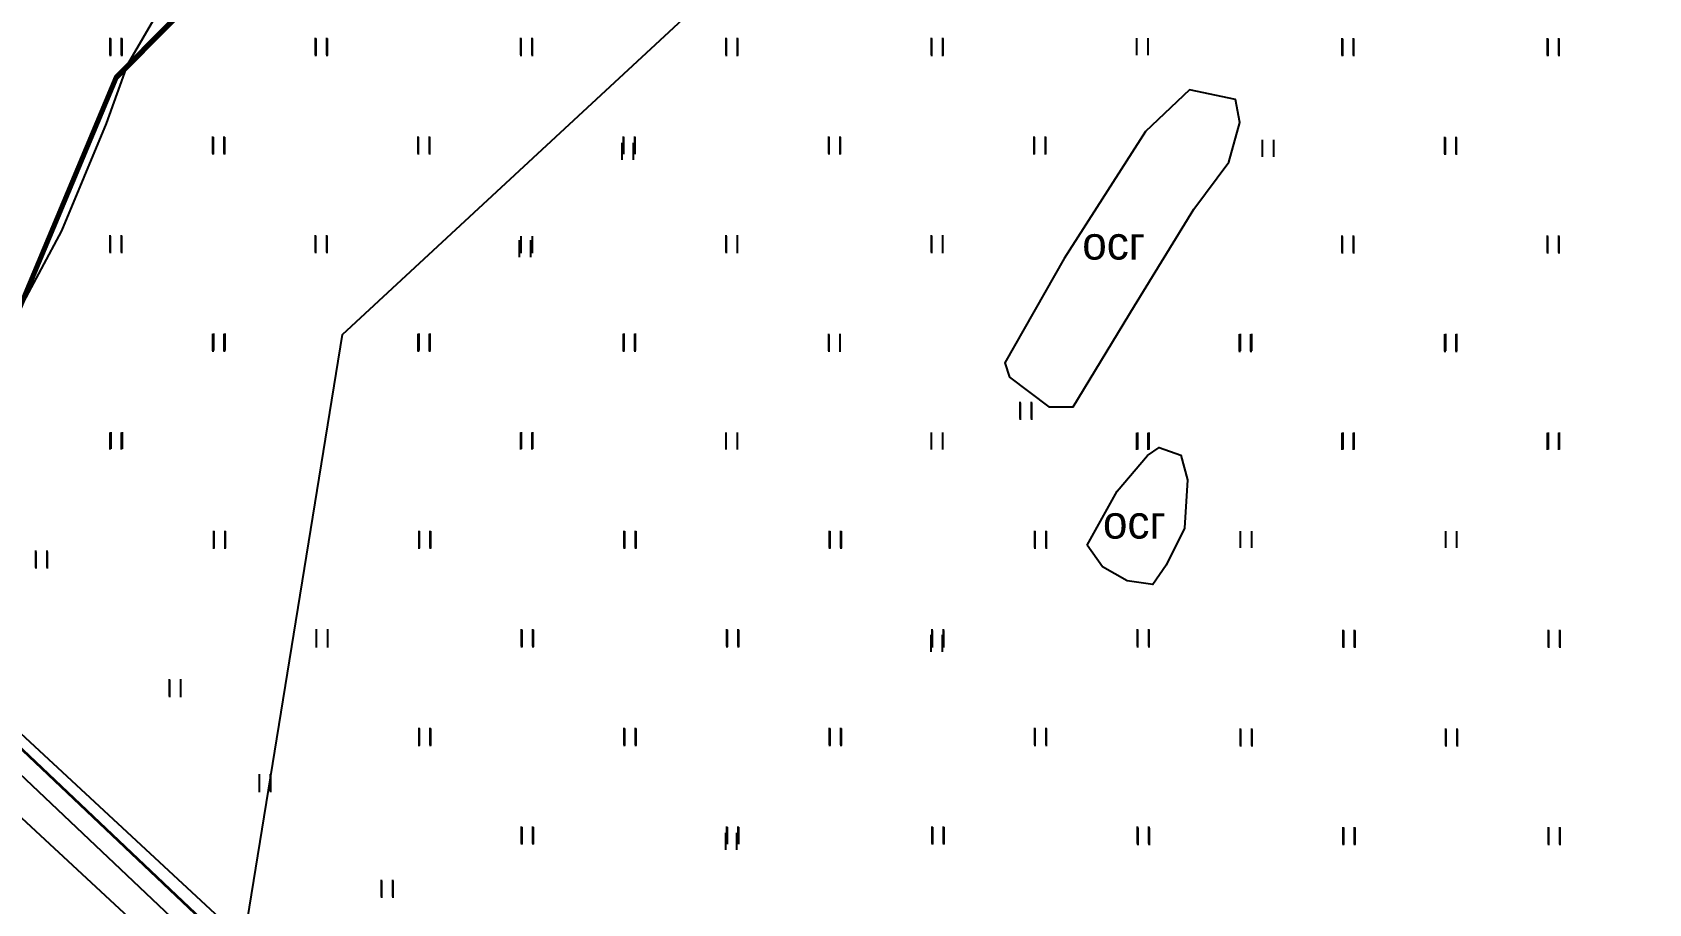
# Model space of a CAD drawing. Header units: millimetres. Extents: x 1378883 to 1389511, y 5662980 to 5673292.
# Drawn here: x 1384079.5 to 1384423.1, y 5669166.2 to 5669351.3 of the extents above; entities that cross this region are included whole.
import ezdxf

# ---------------------------------------------------------------- set-up
doc = ezdxf.new("R2010")
doc.units = ezdxf.units.MM
doc.layers.add('_5Інше', color=252, linetype='Continuous', lineweight=25)
for name, color, linetype in [('вулиці', 7, 'Continuous'), ('ВулНазва', 7, 'Continuous'), ('КартаСкан', 252, 'Continuous'), ('межа по генплану', 7, 'Continuous'), ('район', 6, 'Continuous')]:
    doc.layers.add(name, color=color, linetype=linetype)
doc.layers.get('ВулНазва').off()
picture_1 = doc.add_image_def('image1.tif', size_in_pixel=(29607, 29619))

# ---------------------------------------------------------------- blocks, each defined once
blk = doc.blocks.new('Турія')
at = {"layer": '_5Інше', "color": 5}
blk.add_lwpolyline([(47137.45, 27054.43), (47146.05, 27070.57), (47155.56, 27093.35), (47160.09, 27106.02), (47169.86, 27122.86)], dxfattribs=at)
blk = doc.blocks.new('ТуріяПрибер')
at = {"layer": '_5Інше', "color": 160}
blk.add_lwpolyline([(47127, 26627), (47198, 27064), (47524, 27366), (47631, 27206), (47810, 27266), (47842, 27342), (47995, 27705)], dxfattribs=at)
blk = doc.blocks.new('ЛвЗд')
at = {"layer": '_5Інше', "color": 204, "linetype": 'Continuous'}
blk.add_lwpolyline([(47005.209, 27105.626), (47273.688, 26848.503)], dxfattribs=at)

msp = doc.modelspace()

# ---------------------------------------------------------------- linework, layer by layer
at = {"layer": 'вулиці', "color": 7, "lineweight": -2}
for p, q in [((1384096.06, 5669346.54), (1384096.06, 5669350.14)), ((1384096.11, 5669346.3), (1384096.11, 5669349.9)), ((1384096.11, 5669346.3), (1384096.11, 5669349.9)), ((1384096.16, 5669346.42), (1384096.16, 5669350.02)), ((1384098.46, 5669346.54), (1384098.46, 5669350.14)), ((1384098.51, 5669346.3), (1384098.51, 5669349.9)), ((1384098.51, 5669346.3), (1384098.51, 5669349.9)), ((1384098.56, 5669346.42), (1384098.56, 5669350.02)), ((1384139.7, 5669346.54), (1384139.7, 5669350.14)), ((1384139.75, 5669346.3), (1384139.75, 5669349.9)), ((1384139.75, 5669346.3), (1384139.75, 5669349.9)), ((1384139.8, 5669346.42), (1384139.8, 5669350.02)), ((1384142.1, 5669346.54), (1384142.1, 5669350.14)), ((1384142.15, 5669346.3), (1384142.15, 5669349.9)), ((1384142.15, 5669346.3), (1384142.15, 5669349.9)), ((1384142.2, 5669346.42), (1384142.2, 5669350.02)), ((1384183.34, 5669346.54), (1384183.34, 5669350.14)), ((1384183.34, 5669346.54), (1384183.34, 5669350.14)), ((1384183.38, 5669346.3), (1384183.38, 5669349.9)), ((1384183.38, 5669346.3), (1384183.38, 5669349.9)), ((1384183.38, 5669346.3), (1384183.38, 5669349.9)), ((1384183.43, 5669346.42), (1384183.43, 5669350.02)), ((1384185.74, 5669346.54), (1384185.74, 5669350.14)), ((1384185.74, 5669346.54), (1384185.74, 5669350.14)), ((1384185.78, 5669346.3), (1384185.78, 5669349.9)), ((1384185.78, 5669346.3), (1384185.78, 5669349.9)), ((1384185.78, 5669346.3), (1384185.78, 5669349.9)), ((1384185.78, 5669346.3), (1384185.78, 5669349.9)), ((1384185.83, 5669346.42), (1384185.83, 5669350.02)), ((1384226.98, 5669346.54), (1384226.98, 5669350.14)), ((1384227.02, 5669346.3), (1384227.02, 5669349.9)), ((1384227.02, 5669346.3), (1384227.02, 5669349.9)), ((1384227.07, 5669346.42), (1384227.07, 5669350.02)), ((1384227.07, 5669346.42), (1384227.07, 5669350.02)), ((1384229.38, 5669346.54), (1384229.38, 5669350.14)), ((1384229.42, 5669346.3), (1384229.42, 5669349.9)), ((1384229.42, 5669346.3), (1384229.42, 5669349.9)), ((1384229.47, 5669346.42), (1384229.47, 5669350.02)), ((1384229.47, 5669346.42), (1384229.47, 5669350.02)), ((1384270.61, 5669346.54), (1384270.61, 5669350.14)), ((1384270.66, 5669346.3), (1384270.66, 5669349.9)), ((1384270.66, 5669346.3), (1384270.66, 5669349.9)), ((1384270.71, 5669346.42), (1384270.71, 5669350.02)), ((1384273.01, 5669346.54), (1384273.01, 5669350.14)), ((1384273.06, 5669346.3), (1384273.06, 5669349.9)), ((1384273.06, 5669346.3), (1384273.06, 5669349.9)), ((1384273.11, 5669346.42), (1384273.11, 5669350.02)), ((1384314.3, 5669346.47), (1384314.3, 5669350.07)), ((1384316.7, 5669346.47), (1384316.7, 5669350.07)), ((1384357.93, 5669346.47), (1384357.93, 5669350.07)), ((1384357.98, 5669346.23), (1384357.98, 5669349.83)), ((1384357.98, 5669346.23), (1384357.98, 5669349.83)), ((1384358.03, 5669346.35), (1384358.03, 5669349.95)), ((1384360.33, 5669346.47), (1384360.33, 5669350.07)), ((1384360.38, 5669346.23), (1384360.38, 5669349.83)), ((1384360.38, 5669346.23), (1384360.38, 5669349.83)), ((1384360.43, 5669346.35), (1384360.43, 5669349.95)), ((1384401.57, 5669346.47), (1384401.57, 5669350.07)), ((1384401.62, 5669346.23), (1384401.62, 5669349.83)), ((1384401.62, 5669346.23), (1384401.62, 5669349.83)), ((1384401.67, 5669346.35), (1384401.67, 5669349.95)), ((1384403.97, 5669346.47), (1384403.97, 5669350.07)), ((1384404.02, 5669346.23), (1384404.02, 5669349.83)), ((1384404.02, 5669346.23), (1384404.02, 5669349.83)), ((1384404.07, 5669346.35), (1384404.07, 5669349.95)), ((1384117.88, 5669325.58), (1384117.88, 5669329.18)), ((1384117.88, 5669325.58), (1384117.88, 5669329.18)), ((1384117.93, 5669325.35), (1384117.93, 5669328.95)), ((1384117.98, 5669325.47), (1384117.98, 5669329.07)), ((1384120.28, 5669325.58), (1384120.28, 5669329.18)), ((1384120.28, 5669325.58), (1384120.28, 5669329.18)), ((1384120.33, 5669325.35), (1384120.33, 5669328.95)), ((1384120.38, 5669325.47), (1384120.38, 5669329.07)), ((1384161.52, 5669325.58), (1384161.52, 5669329.18)), ((1384161.52, 5669325.58), (1384161.52, 5669329.18)), ((1384161.52, 5669325.58), (1384161.52, 5669329.18)), ((1384161.57, 5669325.35), (1384161.57, 5669328.95)), ((1384161.61, 5669325.47), (1384161.61, 5669329.07)), ((1384163.92, 5669325.58), (1384163.92, 5669329.18)), ((1384163.92, 5669325.58), (1384163.92, 5669329.18)), ((1384163.92, 5669325.58), (1384163.92, 5669329.18)), ((1384163.92, 5669325.58), (1384163.92, 5669329.18)), ((1384163.97, 5669325.35), (1384163.97, 5669328.95)), ((1384164.01, 5669325.47), (1384164.01, 5669329.07)), ((1384205.16, 5669325.58), (1384205.16, 5669329.18)), ((1384205.16, 5669325.58), (1384205.16, 5669329.18)), ((1384205.25, 5669325.47), (1384205.25, 5669329.07)), ((1384207.56, 5669325.58), (1384207.56, 5669329.18)), ((1384207.56, 5669325.58), (1384207.56, 5669329.18)), ((1384207.65, 5669325.47), (1384207.65, 5669329.07)), ((1384248.79, 5669325.58), (1384248.79, 5669329.18)), ((1384248.79, 5669325.58), (1384248.79, 5669329.18)), ((1384248.84, 5669325.35), (1384248.84, 5669328.95)), ((1384248.89, 5669325.47), (1384248.89, 5669329.07)), ((1384251.19, 5669325.58), (1384251.19, 5669329.18)), ((1384251.19, 5669325.58), (1384251.19, 5669329.18)), ((1384251.24, 5669325.35), (1384251.24, 5669328.95)), ((1384251.29, 5669325.47), (1384251.29, 5669329.07)), ((1384292.43, 5669325.58), (1384292.43, 5669329.18)), ((1384292.43, 5669325.58), (1384292.43, 5669329.18)), ((1384292.48, 5669325.35), (1384292.48, 5669328.95)), ((1384292.53, 5669325.47), (1384292.53, 5669329.07)), ((1384294.83, 5669325.58), (1384294.83, 5669329.18)), ((1384294.83, 5669325.58), (1384294.83, 5669329.18)), ((1384294.88, 5669325.35), (1384294.88, 5669328.95)), ((1384294.93, 5669325.47), (1384294.93, 5669329.07)), ((1384340.98, 5669324.9), (1384340.98, 5669328.5)), ((1384343.38, 5669324.9), (1384343.38, 5669328.5)), ((1384343.38, 5669324.9), (1384343.38, 5669328.5)), ((1384379.75, 5669325.51), (1384379.75, 5669329.11)), ((1384379.75, 5669325.51), (1384379.75, 5669329.11)), ((1384379.8, 5669325.27), (1384379.8, 5669328.87)), ((1384379.85, 5669325.4), (1384379.85, 5669329)), ((1384382.15, 5669325.51), (1384382.15, 5669329.11)), ((1384382.15, 5669325.51), (1384382.15, 5669329.11)), ((1384382.2, 5669325.27), (1384382.2, 5669328.87)), ((1384382.25, 5669325.4), (1384382.25, 5669329)), ((1384204.88, 5669324.27), (1384204.88, 5669327.87)), ((1384204.88, 5669324.27), (1384204.88, 5669327.87)), ((1384207.28, 5669324.27), (1384207.28, 5669327.87)), ((1384207.28, 5669324.27), (1384207.28, 5669327.87)), ((1384096.06, 5669304.63), (1384096.06, 5669308.23)), ((1384096.11, 5669304.39), (1384096.11, 5669307.99)), ((1384098.46, 5669304.63), (1384098.46, 5669308.23)), ((1384098.51, 5669304.39), (1384098.51, 5669307.99)), ((1384139.7, 5669304.63), (1384139.7, 5669308.23)), ((1384139.75, 5669304.39), (1384139.75, 5669307.99)), ((1384142.1, 5669304.63), (1384142.1, 5669308.23)), ((1384142.15, 5669304.39), (1384142.15, 5669307.99)), ((1384183.38, 5669304.39), (1384183.38, 5669307.99)), ((1384183.38, 5669304.39), (1384183.38, 5669307.99)), ((1384185.78, 5669304.39), (1384185.78, 5669307.99)), ((1384185.78, 5669304.39), (1384185.78, 5669307.99)), ((1384226.98, 5669304.63), (1384226.98, 5669308.23)), ((1384227.02, 5669304.39), (1384227.02, 5669307.99)), ((1384229.38, 5669304.63), (1384229.38, 5669308.23)), ((1384229.42, 5669304.39), (1384229.42, 5669307.99)), ((1384270.61, 5669304.63), (1384270.61, 5669308.23)), ((1384270.66, 5669304.39), (1384270.66, 5669307.99)), ((1384273.01, 5669304.63), (1384273.01, 5669308.23)), ((1384273.06, 5669304.39), (1384273.06, 5669307.99)), ((1384357.93, 5669304.56), (1384357.93, 5669308.16)), ((1384357.98, 5669304.32), (1384357.98, 5669307.92)), ((1384360.33, 5669304.56), (1384360.33, 5669308.16)), ((1384360.38, 5669304.32), (1384360.38, 5669307.92)), ((1384401.57, 5669304.56), (1384401.57, 5669308.16)), ((1384401.62, 5669304.32), (1384401.62, 5669307.92)), ((1384403.97, 5669304.56), (1384403.97, 5669308.16)), ((1384404.02, 5669304.32), (1384404.02, 5669307.92)), ((1384183.02, 5669303.55), (1384183.02, 5669307.15)), ((1384183.02, 5669303.55), (1384183.02, 5669307.15)), ((1384185.42, 5669303.55), (1384185.42, 5669307.15)), ((1384185.42, 5669303.55), (1384185.42, 5669307.15)), ((1384117.88, 5669283.67), (1384117.88, 5669287.27)), ((1384117.93, 5669283.44), (1384117.93, 5669287.04)), ((1384118.05, 5669283.75), (1384118.05, 5669287.35)), ((1384120.28, 5669283.67), (1384120.28, 5669287.27)), ((1384120.33, 5669283.44), (1384120.33, 5669287.04)), ((1384120.45, 5669283.75), (1384120.45, 5669287.35)), ((1384161.52, 5669283.67), (1384161.52, 5669287.27)), ((1384161.52, 5669283.67), (1384161.52, 5669287.27)), ((1384161.57, 5669283.44), (1384161.57, 5669287.04)), ((1384161.69, 5669283.75), (1384161.69, 5669287.35)), ((1384163.92, 5669283.67), (1384163.92, 5669287.27)), ((1384163.92, 5669283.67), (1384163.92, 5669287.27)), ((1384163.97, 5669283.44), (1384163.97, 5669287.04)), ((1384164.09, 5669283.75), (1384164.09, 5669287.35)), ((1384205.16, 5669283.67), (1384205.16, 5669287.27)), ((1384205.2, 5669283.44), (1384205.2, 5669287.04)), ((1384205.32, 5669283.75), (1384205.32, 5669287.35)), ((1384207.56, 5669283.67), (1384207.56, 5669287.27)), ((1384207.6, 5669283.44), (1384207.6, 5669287.04)), ((1384207.72, 5669283.75), (1384207.72, 5669287.35)), ((1384248.79, 5669283.67), (1384248.79, 5669287.27)), ((1384248.84, 5669283.44), (1384248.84, 5669287.04)), ((1384251.19, 5669283.67), (1384251.19, 5669287.27)), ((1384251.24, 5669283.44), (1384251.24, 5669287.04)), ((1384336.12, 5669283.6), (1384336.12, 5669287.2)), ((1384336.16, 5669283.36), (1384336.16, 5669286.96)), ((1384336.28, 5669283.68), (1384336.28, 5669287.28)), ((1384336.28, 5669283.68), (1384336.28, 5669287.28)), ((1384338.52, 5669283.6), (1384338.52, 5669287.2)), ((1384338.56, 5669283.36), (1384338.56, 5669286.96)), ((1384338.68, 5669283.68), (1384338.68, 5669287.28)), ((1384338.68, 5669283.68), (1384338.68, 5669287.28)), ((1384379.75, 5669283.6), (1384379.75, 5669287.2)), ((1384379.8, 5669283.36), (1384379.8, 5669286.96)), ((1384379.92, 5669283.68), (1384379.92, 5669287.28)), ((1384382.15, 5669283.6), (1384382.15, 5669287.2)), ((1384382.2, 5669283.36), (1384382.2, 5669286.96)), ((1384382.32, 5669283.68), (1384382.32, 5669287.28)), ((1384289.5, 5669269.25), (1384289.5, 5669272.85)), ((1384289.54, 5669269.01), (1384289.54, 5669272.61)), ((1384291.9, 5669269.25), (1384291.9, 5669272.85)), ((1384291.94, 5669269.01), (1384291.94, 5669272.61)), ((1384096.06, 5669262.72), (1384096.06, 5669266.32)), ((1384096.23, 5669262.8), (1384096.23, 5669266.4)), ((1384098.46, 5669262.72), (1384098.46, 5669266.32)), ((1384098.63, 5669262.8), (1384098.63, 5669266.4)), ((1384183.34, 5669262.72), (1384183.34, 5669266.32)), ((1384183.5, 5669262.8), (1384183.5, 5669266.4)), ((1384185.74, 5669262.72), (1384185.74, 5669266.32)), ((1384185.9, 5669262.8), (1384185.9, 5669266.4)), ((1384226.98, 5669262.72), (1384226.98, 5669266.32)), ((1384229.38, 5669262.72), (1384229.38, 5669266.32)), ((1384270.61, 5669262.72), (1384270.61, 5669266.32)), ((1384273.01, 5669262.72), (1384273.01, 5669266.32)), ((1384314.3, 5669262.65), (1384314.3, 5669266.25)), ((1384314.46, 5669262.72), (1384314.46, 5669266.32)), ((1384316.7, 5669262.65), (1384316.7, 5669266.25)), ((1384316.86, 5669262.72), (1384316.86, 5669266.32)), ((1384357.93, 5669262.65), (1384357.93, 5669266.25)), ((1384358.1, 5669262.72), (1384358.1, 5669266.32)), ((1384360.33, 5669262.65), (1384360.33, 5669266.25)), ((1384360.5, 5669262.72), (1384360.5, 5669266.32)), ((1384401.57, 5669262.65), (1384401.57, 5669266.25)), ((1384401.74, 5669262.72), (1384401.74, 5669266.32)), ((1384403.97, 5669262.65), (1384403.97, 5669266.25)), ((1384404.14, 5669262.72), (1384404.14, 5669266.32)), ((1384118.05, 5669241.84), (1384118.05, 5669245.44)), ((1384118.05, 5669241.84), (1384118.05, 5669245.44)), ((1384118.09, 5669241.6), (1384118.09, 5669245.2)), ((1384118.14, 5669241.72), (1384118.14, 5669245.32)), ((1384120.45, 5669241.84), (1384120.45, 5669245.44)), ((1384120.45, 5669241.84), (1384120.45, 5669245.44)), ((1384120.49, 5669241.6), (1384120.49, 5669245.2)), ((1384120.54, 5669241.72), (1384120.54, 5669245.32)), ((1384120.54, 5669241.72), (1384120.54, 5669245.32)), ((1384161.69, 5669241.84), (1384161.69, 5669245.44)), ((1384161.69, 5669241.84), (1384161.69, 5669245.44)), ((1384161.73, 5669241.6), (1384161.73, 5669245.2)), ((1384161.78, 5669241.72), (1384161.78, 5669245.32)), ((1384161.78, 5669241.72), (1384161.78, 5669245.32)), ((1384164.09, 5669241.84), (1384164.09, 5669245.44)), ((1384164.09, 5669241.84), (1384164.09, 5669245.44)), ((1384164.13, 5669241.6), (1384164.13, 5669245.2)), ((1384164.18, 5669241.72), (1384164.18, 5669245.32)), ((1384164.18, 5669241.72), (1384164.18, 5669245.32)), ((1384205.32, 5669241.84), (1384205.32, 5669245.44)), ((1384205.32, 5669241.84), (1384205.32, 5669245.44)), ((1384205.32, 5669241.84), (1384205.32, 5669245.44)), ((1384205.32, 5669241.84), (1384205.32, 5669245.44)), ((1384205.37, 5669241.6), (1384205.37, 5669245.2)), ((1384205.42, 5669241.72), (1384205.42, 5669245.32)), ((1384205.42, 5669241.72), (1384205.42, 5669245.32)), ((1384207.72, 5669241.84), (1384207.72, 5669245.44)), ((1384207.72, 5669241.84), (1384207.72, 5669245.44)), ((1384207.72, 5669241.84), (1384207.72, 5669245.44)), ((1384207.72, 5669241.84), (1384207.72, 5669245.44)), ((1384207.77, 5669241.6), (1384207.77, 5669245.2)), ((1384207.82, 5669241.72), (1384207.82, 5669245.32)), ((1384207.82, 5669241.72), (1384207.82, 5669245.32)), ((1384248.96, 5669241.84), (1384248.96, 5669245.44)), ((1384248.96, 5669241.84), (1384248.96, 5669245.44)), ((1384249.01, 5669241.6), (1384249.01, 5669245.2)), ((1384249.06, 5669241.72), (1384249.06, 5669245.32)), ((1384249.06, 5669241.72), (1384249.06, 5669245.32)), ((1384249.06, 5669241.72), (1384249.06, 5669245.32)), ((1384251.36, 5669241.84), (1384251.36, 5669245.44)), ((1384251.36, 5669241.84), (1384251.36, 5669245.44)), ((1384251.41, 5669241.6), (1384251.41, 5669245.2)), ((1384251.46, 5669241.72), (1384251.46, 5669245.32)), ((1384251.46, 5669241.72), (1384251.46, 5669245.32)), ((1384251.46, 5669241.72), (1384251.46, 5669245.32)), ((1384251.46, 5669241.72), (1384251.46, 5669245.32)), ((1384292.6, 5669241.84), (1384292.6, 5669245.44)), ((1384292.6, 5669241.84), (1384292.6, 5669245.44)), ((1384292.64, 5669241.6), (1384292.64, 5669245.2)), ((1384292.69, 5669241.72), (1384292.69, 5669245.32)), ((1384292.69, 5669241.72), (1384292.69, 5669245.32)), ((1384295, 5669241.84), (1384295, 5669245.44)), ((1384295, 5669241.84), (1384295, 5669245.44)), ((1384295.04, 5669241.6), (1384295.04, 5669245.2)), ((1384295.09, 5669241.72), (1384295.09, 5669245.32)), ((1384295.09, 5669241.72), (1384295.09, 5669245.32)), ((1384336.28, 5669241.77), (1384336.28, 5669245.37)), ((1384336.28, 5669241.77), (1384336.28, 5669245.37)), ((1384338.68, 5669241.77), (1384338.68, 5669245.37)), ((1384338.68, 5669241.77), (1384338.68, 5669245.37)), ((1384379.92, 5669241.77), (1384379.92, 5669245.37)), ((1384382.32, 5669241.77), (1384382.32, 5669245.37)), ((1384080.25, 5669237.62), (1384080.25, 5669241.22)), ((1384080.3, 5669237.38), (1384080.3, 5669240.98)), ((1384082.65, 5669237.62), (1384082.65, 5669241.22)), ((1384082.7, 5669237.38), (1384082.7, 5669240.98)), ((1384139.87, 5669220.89), (1384139.87, 5669224.49)), ((1384139.91, 5669220.65), (1384139.91, 5669224.25)), ((1384142.27, 5669220.89), (1384142.27, 5669224.49)), ((1384142.31, 5669220.65), (1384142.31, 5669224.25)), ((1384183.5, 5669220.89), (1384183.5, 5669224.49)), ((1384183.55, 5669220.65), (1384183.55, 5669224.25)), ((1384183.6, 5669220.77), (1384183.6, 5669224.37)), ((1384185.9, 5669220.89), (1384185.9, 5669224.49)), ((1384185.95, 5669220.65), (1384185.95, 5669224.25)), ((1384186, 5669220.77), (1384186, 5669224.37)), ((1384227.14, 5669220.89), (1384227.14, 5669224.49)), ((1384227.19, 5669220.65), (1384227.19, 5669224.25)), ((1384227.19, 5669220.65), (1384227.19, 5669224.25)), ((1384227.24, 5669220.77), (1384227.24, 5669224.37)), ((1384229.54, 5669220.89), (1384229.54, 5669224.49)), ((1384229.59, 5669220.65), (1384229.59, 5669224.25)), ((1384229.59, 5669220.65), (1384229.59, 5669224.25)), ((1384229.64, 5669220.77), (1384229.64, 5669224.37)), ((1384270.55, 5669219.69), (1384270.55, 5669223.29)), ((1384270.55, 5669219.69), (1384270.55, 5669223.29)), ((1384270.78, 5669220.89), (1384270.78, 5669224.49)), ((1384270.83, 5669220.65), (1384270.83, 5669224.25)), ((1384272.95, 5669219.69), (1384272.95, 5669223.29)), ((1384272.95, 5669219.69), (1384272.95, 5669223.29)), ((1384273.18, 5669220.89), (1384273.18, 5669224.49)), ((1384273.23, 5669220.65), (1384273.23, 5669224.25)), ((1384314.42, 5669220.89), (1384314.42, 5669224.49)), ((1384314.46, 5669220.65), (1384314.46, 5669224.25)), ((1384314.51, 5669220.77), (1384314.51, 5669224.37)), ((1384314.51, 5669220.77), (1384314.51, 5669224.37)), ((1384316.82, 5669220.89), (1384316.82, 5669224.49)), ((1384316.86, 5669220.65), (1384316.86, 5669224.25)), ((1384316.91, 5669220.77), (1384316.91, 5669224.37)), ((1384316.91, 5669220.77), (1384316.91, 5669224.37)), ((1384358.15, 5669220.77), (1384358.15, 5669224.37)), ((1384358.2, 5669220.53), (1384358.2, 5669224.13)), ((1384358.25, 5669220.65), (1384358.25, 5669224.25)), ((1384360.55, 5669220.77), (1384360.55, 5669224.37)), ((1384360.6, 5669220.53), (1384360.6, 5669224.13)), ((1384360.65, 5669220.65), (1384360.65, 5669224.25)), ((1384360.65, 5669220.65), (1384360.65, 5669224.25)), ((1384401.79, 5669220.77), (1384401.79, 5669224.37)), ((1384401.83, 5669220.53), (1384401.83, 5669224.13)), ((1384401.88, 5669220.65), (1384401.88, 5669224.25)), ((1384401.88, 5669220.65), (1384401.88, 5669224.25)), ((1384404.19, 5669220.77), (1384404.19, 5669224.37)), ((1384404.23, 5669220.53), (1384404.23, 5669224.13)), ((1384404.28, 5669220.65), (1384404.28, 5669224.25)), ((1384404.28, 5669220.65), (1384404.28, 5669224.25)), ((1384108.65, 5669210.29), (1384108.65, 5669213.89)), ((1384108.69, 5669210.05), (1384108.69, 5669213.65)), ((1384111.05, 5669210.29), (1384111.05, 5669213.89)), ((1384111.09, 5669210.05), (1384111.09, 5669213.65)), ((1384161.69, 5669199.93), (1384161.69, 5669203.53)), ((1384161.73, 5669199.69), (1384161.73, 5669203.29)), ((1384161.73, 5669199.69), (1384161.73, 5669203.29)), ((1384161.78, 5669199.81), (1384161.78, 5669203.41)), ((1384164.09, 5669199.93), (1384164.09, 5669203.53)), ((1384164.13, 5669199.69), (1384164.13, 5669203.29)), ((1384164.13, 5669199.69), (1384164.13, 5669203.29)), ((1384164.18, 5669199.81), (1384164.18, 5669203.41)), ((1384205.32, 5669199.93), (1384205.32, 5669203.53)), ((1384205.32, 5669199.93), (1384205.32, 5669203.53)), ((1384205.37, 5669199.69), (1384205.37, 5669203.29)), ((1384205.37, 5669199.69), (1384205.37, 5669203.29)), ((1384205.37, 5669199.69), (1384205.37, 5669203.29)), ((1384205.42, 5669199.81), (1384205.42, 5669203.41)), ((1384207.72, 5669199.93), (1384207.72, 5669203.53)), ((1384207.72, 5669199.93), (1384207.72, 5669203.53)), ((1384207.77, 5669199.69), (1384207.77, 5669203.29)), ((1384207.77, 5669199.69), (1384207.77, 5669203.29)), ((1384207.77, 5669199.69), (1384207.77, 5669203.29)), ((1384207.77, 5669199.69), (1384207.77, 5669203.29)), ((1384207.82, 5669199.81), (1384207.82, 5669203.41)), ((1384248.96, 5669199.93), (1384248.96, 5669203.53)), ((1384249.01, 5669199.69), (1384249.01, 5669203.29)), ((1384249.01, 5669199.69), (1384249.01, 5669203.29)), ((1384249.06, 5669199.81), (1384249.06, 5669203.41)), ((1384249.06, 5669199.81), (1384249.06, 5669203.41)), ((1384251.36, 5669199.93), (1384251.36, 5669203.53)), ((1384251.41, 5669199.69), (1384251.41, 5669203.29)), ((1384251.41, 5669199.69), (1384251.41, 5669203.29)), ((1384251.46, 5669199.81), (1384251.46, 5669203.41)), ((1384251.46, 5669199.81), (1384251.46, 5669203.41)), ((1384292.6, 5669199.93), (1384292.6, 5669203.53)), ((1384292.64, 5669199.69), (1384292.64, 5669203.29)), ((1384292.64, 5669199.69), (1384292.64, 5669203.29)), ((1384292.69, 5669199.81), (1384292.69, 5669203.41)), ((1384295, 5669199.93), (1384295, 5669203.53)), ((1384295.04, 5669199.69), (1384295.04, 5669203.29)), ((1384295.04, 5669199.69), (1384295.04, 5669203.29)), ((1384295.09, 5669199.81), (1384295.09, 5669203.41)), ((1384336.33, 5669199.81), (1384336.33, 5669203.41)), ((1384336.38, 5669199.58), (1384336.38, 5669203.18)), ((1384338.73, 5669199.81), (1384338.73, 5669203.41)), ((1384338.78, 5669199.58), (1384338.78, 5669203.18)), ((1384379.97, 5669199.81), (1384379.97, 5669203.41)), ((1384380.01, 5669199.58), (1384380.01, 5669203.18)), ((1384382.37, 5669199.81), (1384382.37, 5669203.41)), ((1384382.41, 5669199.58), (1384382.41, 5669203.18)), ((1384127.75, 5669190.1), (1384127.75, 5669193.7)), ((1384127.8, 5669189.86), (1384127.8, 5669193.46)), ((1384130.15, 5669190.1), (1384130.15, 5669193.7)), ((1384130.2, 5669189.86), (1384130.2, 5669193.46)), ((1384183.5, 5669178.98), (1384183.5, 5669182.58)), ((1384183.5, 5669178.98), (1384183.5, 5669182.58)), ((1384183.5, 5669178.98), (1384183.5, 5669182.58)), ((1384183.55, 5669178.74), (1384183.55, 5669182.34)), ((1384183.6, 5669178.86), (1384183.6, 5669182.46)), ((1384185.9, 5669178.98), (1384185.9, 5669182.58)), ((1384185.9, 5669178.98), (1384185.9, 5669182.58)), ((1384185.9, 5669178.98), (1384185.9, 5669182.58)), ((1384185.9, 5669178.98), (1384185.9, 5669182.58)), ((1384185.95, 5669178.74), (1384185.95, 5669182.34)), ((1384186, 5669178.86), (1384186, 5669182.46)), ((1384226.87, 5669177.66), (1384226.87, 5669181.26)), ((1384226.87, 5669177.66), (1384226.87, 5669181.26)), ((1384227.14, 5669178.98), (1384227.14, 5669182.58)), ((1384227.14, 5669178.98), (1384227.14, 5669182.58)), ((1384227.24, 5669178.86), (1384227.24, 5669182.46)), ((1384229.27, 5669177.66), (1384229.27, 5669181.26)), ((1384229.27, 5669177.66), (1384229.27, 5669181.26)), ((1384229.54, 5669178.98), (1384229.54, 5669182.58)), ((1384229.54, 5669178.98), (1384229.54, 5669182.58)), ((1384229.64, 5669178.86), (1384229.64, 5669182.46)), ((1384270.78, 5669178.98), (1384270.78, 5669182.58)), ((1384270.78, 5669178.98), (1384270.78, 5669182.58)), ((1384270.83, 5669178.74), (1384270.83, 5669182.34)), ((1384270.88, 5669178.86), (1384270.88, 5669182.46)), ((1384273.18, 5669178.98), (1384273.18, 5669182.58)), ((1384273.18, 5669178.98), (1384273.18, 5669182.58)), ((1384273.23, 5669178.74), (1384273.23, 5669182.34)), ((1384273.28, 5669178.86), (1384273.28, 5669182.46)), ((1384314.42, 5669178.98), (1384314.42, 5669182.58)), ((1384314.42, 5669178.98), (1384314.42, 5669182.58)), ((1384314.46, 5669178.74), (1384314.46, 5669182.34)), ((1384314.51, 5669178.86), (1384314.51, 5669182.46)), ((1384314.51, 5669178.86), (1384314.51, 5669182.46)), ((1384314.56, 5669178.62), (1384314.56, 5669182.22)), ((1384316.82, 5669178.98), (1384316.82, 5669182.58)), ((1384316.82, 5669178.98), (1384316.82, 5669182.58)), ((1384316.86, 5669178.74), (1384316.86, 5669182.34)), ((1384316.91, 5669178.86), (1384316.91, 5669182.46)), ((1384316.91, 5669178.86), (1384316.91, 5669182.46)), ((1384316.96, 5669178.62), (1384316.96, 5669182.22)), ((1384316.96, 5669178.62), (1384316.96, 5669182.22)), ((1384358.15, 5669178.86), (1384358.15, 5669182.46)), ((1384358.2, 5669178.62), (1384358.2, 5669182.22)), ((1384358.2, 5669178.62), (1384358.2, 5669182.22)), ((1384358.25, 5669178.74), (1384358.25, 5669182.34)), ((1384360.55, 5669178.86), (1384360.55, 5669182.46)), ((1384360.6, 5669178.62), (1384360.6, 5669182.22)), ((1384360.6, 5669178.62), (1384360.6, 5669182.22)), ((1384360.65, 5669178.74), (1384360.65, 5669182.34)), ((1384401.79, 5669178.86), (1384401.79, 5669182.46)), ((1384401.83, 5669178.62), (1384401.83, 5669182.22)), ((1384401.83, 5669178.62), (1384401.83, 5669182.22)), ((1384401.88, 5669178.74), (1384401.88, 5669182.34)), ((1384404.19, 5669178.86), (1384404.19, 5669182.46)), ((1384404.23, 5669178.62), (1384404.23, 5669182.22)), ((1384404.23, 5669178.62), (1384404.23, 5669182.22)), ((1384404.28, 5669178.74), (1384404.28, 5669182.34)), ((1384153.73, 5669167.68), (1384153.73, 5669171.28)), ((1384153.78, 5669167.45), (1384153.78, 5669171.05)), ((1384156.13, 5669167.68), (1384156.13, 5669171.28)), ((1384156.18, 5669167.45), (1384156.18, 5669171.05))]:
    msp.add_line(p, q, dxfattribs=at)
for points in [[(1384691.08, 5668694.84), (1384691.08, 5668694.84), (1384612.1, 5668741.43), (1384522.25, 5668797.2), (1384462.47, 5668846.04), (1384402.79, 5668899.63), (1384329.83, 5668966.7), (1384223.34, 5669066.62), (1384032.82, 5669243.25), (1383753.64, 5669510.88)], [(1384325.46, 5669339.14), (1384316.12, 5669330.28), (1384298.85, 5669303.24), (1384286.24, 5669281.09), (1384287.18, 5669278.06), (1384295.58, 5669271.76), (1384300.72, 5669271.76), (1384313.79, 5669293.21), (1384326.39, 5669313.73), (1384333.86, 5669323.76), (1384336.19, 5669332.15), (1384335.26, 5669337.05), (1384325.46, 5669339.14)], [(1384303.68, 5669242.35), (1384310.1, 5669253.82), (1384316.51, 5669261.39), (1384319.04, 5669263.14), (1384323.61, 5669261.49), (1384325.07, 5669256.24), (1384324.39, 5669245.95), (1384320.5, 5669238.08), (1384317.68, 5669234), (1384312.24, 5669234.78), (1384306.98, 5669237.79), (1384303.68, 5669242.35)]]:
    msp.add_lwpolyline(points, dxfattribs=at)
at = {"layer": 'вулиці', "color": 7}
msp.add_lwpolyline([(1385117.66, 5668170.14), (1385119.44, 5668179.84), (1385115.81, 5668191.14), (1385084.93, 5668207.59), (1385044.55, 5668231.07), (1385011.11, 5668263.88), (1384921.24, 5668355.63), (1384887.8, 5668391.45), (1384858.83, 5668466.34), (1384842.26, 5668500.97), (1384813.31, 5668563.37), (1384800.19, 5668586.95), (1384775.5, 5668616.92), (1384734.68, 5668652.27), (1384684.33, 5668683.73), (1384605.37, 5668730.3), (1384514.68, 5668786.6), (1384454.01, 5668836.16), (1384394.05, 5668890.01), (1384320.98, 5668957.17), (1384214.47, 5669057.11), (1384023.9, 5669233.79), (1383744.64, 5669501.49)], dxfattribs=at)
at = {"layer": 'межа по генплану', "color": 5, "lineweight": 70}
msp.add_lwpolyline([(1384069.59, 5669275.74), (1384097.36, 5669341.8), (1384131.6, 5669376.27), (1384181.1, 5669415.86), (1384168.23, 5669456.57), (1384164.86, 5669483.87), (1384175.98, 5669503.41), (1384199.98, 5669507.73), (1384227.06, 5669511.07), (1384256.55, 5669507.22), (1384311.89, 5669526.11), (1384352.85, 5669573.42), (1384381.33, 5669603.31), (1384388.45, 5669625.61), (1384435.92, 5669654.08)], dxfattribs=at)
msp.add_lwpolyline([(1384069.59, 5669275.74), (1384097.36, 5669341.8), (1384131.6, 5669376.27), (1384181.1, 5669415.86), (1384168.23, 5669456.57), (1384164.86, 5669483.87), (1384175.98, 5669503.41), (1384199.98, 5669507.73), (1384227.06, 5669511.07), (1384256.55, 5669507.22), (1384311.89, 5669526.11), (1384352.85, 5669573.42), (1384381.33, 5669603.31), (1384388.45, 5669625.61), (1384435.92, 5669654.08)], dxfattribs=at)
at = {"layer": 'межа по генплану', "color": 3, "lineweight": 70}
msp.add_lwpolyline([(1384069.59, 5669275.74), (1384097.36, 5669341.8), (1384131.6, 5669376.27), (1384181.1, 5669415.86), (1384168.23, 5669456.57), (1384164.86, 5669483.87), (1384175.98, 5669503.41), (1384199.98, 5669507.73), (1384227.06, 5669511.07), (1384256.55, 5669507.22), (1384311.89, 5669526.11), (1384352.85, 5669573.42), (1384381.33, 5669603.31), (1384388.45, 5669625.61), (1384435.92, 5669654.08)], dxfattribs=at)
msp.add_lwpolyline([(1384069.59, 5669275.74), (1384097.36, 5669341.8), (1384131.6, 5669376.27), (1384181.1, 5669415.86), (1384168.23, 5669456.57), (1384164.86, 5669483.87), (1384175.98, 5669503.41), (1384199.98, 5669507.73), (1384227.06, 5669511.07), (1384256.55, 5669507.22), (1384311.89, 5669526.11), (1384352.85, 5669573.42), (1384381.33, 5669603.31), (1384388.45, 5669625.61), (1384435.92, 5669654.08)], dxfattribs=at)
at = {"layer": 'межа по генплану', "color": 2, "lineweight": 70}
msp.add_lwpolyline([(1384069.59, 5669275.74), (1384097.36, 5669341.8), (1384131.6, 5669376.27), (1384181.1, 5669415.86), (1384168.23, 5669456.57), (1384164.86, 5669483.87), (1384175.98, 5669503.41), (1384199.98, 5669507.73), (1384227.06, 5669511.07), (1384256.55, 5669507.22), (1384311.89, 5669526.11), (1384352.85, 5669573.42), (1384381.33, 5669603.31), (1384388.45, 5669625.61), (1384435.92, 5669654.08)], dxfattribs=at)
at = {"layer": 'район', "color": 6, "lineweight": 35}
msp.add_lwpolyline([(1384485.24, 5668733.51), (1384460.96, 5668743.31), (1384149.07, 5669042.93), (1384197.02, 5669085.54), (1383929.38, 5669339.01)], dxfattribs=at)

# ---------------------------------------------------------------- block references
at = {"layer": 'вулиці', "color": 7}
for name, p in [('ТуріяПрибер', (1336947.41, 5642223.12)), ('Турія', (1336939.68, 5642238.58))]:
    msp.add_blockref(name, p, dxfattribs=at)
at = {"layer": 'ВулНазва', "color": 7, "lineweight": 9, "rotation": 0.3369352804470327}
msp.add_blockref('ЛвЗд', (1337087.97, 5641948.35), dxfattribs=at)

# ---------------------------------------------------------------- texts
at = {"layer": 'вулиці', "color": 7, "lineweight": -2}
for p in [(1384302.67, 5669303.05), (1384307.07, 5669243.76)]:
    msp.add_text('осг', height=7, dxfattribs=at).set_placement(p)

# ---------------------------------------------------------------- pictures from other files: only their frames are drawn
at = {"layer": 'КартаСкан'}
image = msp.add_image(picture_1, insert=(1378952.03, 5663192.31), size_in_units=(10026.9, 10030.97), rotation=0.395435, dxfattribs=at)
image.dxf.flags = 15

doc.saveas('drawing.dxf')
